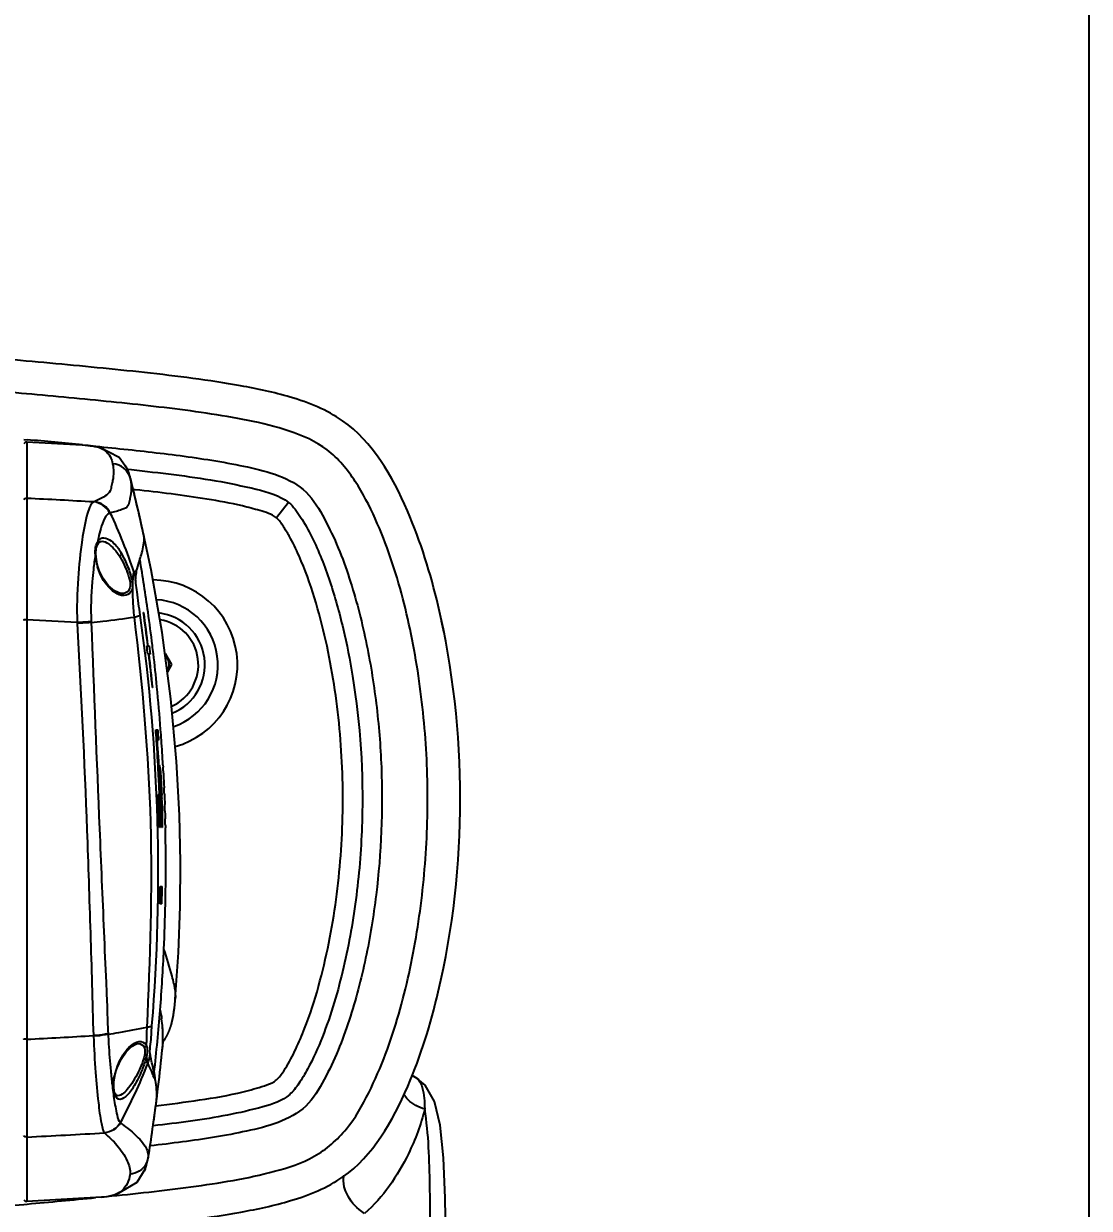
# Model space of a CAD drawing. Header units: millimetres. Extents: x 7426 to 8737, y 124 to 421.
# Drawn here: x 7935.49 to 7943.67, y 305.59 to 314.67 of the extents above; entities that cross this region are included whole.
import ezdxf

# ---------------------------------------------------------------- set-up
doc = ezdxf.new("R2010")
doc.units = ezdxf.units.MM
doc.layers.add('外形图', color=7, linetype='Continuous')
doc.layers.add('尺寸标注', color=7, linetype='Continuous')
doc.styles.add('微软雅黑', font='msyh.ttc')
doc.dimstyles.new('尺寸标注_1_20比例', dxfattribs={"dimtxt": 2.1, "dimasz": 1.7, "dimexe": 0.5, "dimexo": 0.4, "dimgap": 0.5, "dimtad": 1, "dimdec": 1, "dimlfac": 20, "dimdsep": 46, "dimtxsty": '微软雅黑', "dimcen": 0.09, "dimadec": 0, "dimazin": 0, "dimtp": 0.01, "dimtm": 0.01, "dimtfac": 1, "dimtdec": 1, "dimtofl": 0, "dimtmove": 0, "dimatfit": 3, "dimfxl": 1, "dimtolj": 1, "dimarcsym": 0})

# ---------------------------------------------------------------- blocks, each defined once
blk = doc.blocks.new('*D1261')
at = {"layer": 'Defpoints', "color": 0}
for p in [(7943.6678, 318.6849), (7943.6678, 302.5284), (7919.2922, 290.2199)]:
    blk.add_point(p, dxfattribs=at)
at = {"layer": '尺寸标注', "color": 0, "linetype": 'Continuous', "lineweight": -2}
for p, q in [((7919.2922, 290.6199), (7919.2922, 319.1849)), ((7943.6678, 302.9284), (7943.6678, 319.1849)), ((7920.9922, 318.6849), (7941.9678, 318.6849))]:
    blk.add_line(p, q, dxfattribs=at)
at = {"layer": '尺寸标注', "color": 0}
for points in [[(7920.9922, 318.9682), (7920.9922, 318.4016), (7919.2922, 318.6849)], [(7941.9678, 318.4016), (7941.9678, 318.9682), (7943.6678, 318.6849)]]:
    blk.add_solid(points, dxfattribs=at)
at = {"layer": '尺寸标注', "color": 0, "insert": (7931.48, 320.2708), "char_height": 2.1, "attachment_point": 5, "style": '微软雅黑'}
blk.add_mtext('\\A1;\\A1;487.5', dxfattribs=at)
blk = doc.blocks.new('*D1334')
at = {"layer": 'Defpoints', "color": 0}
for p in [(7943.6678, 325.4647), (7943.6678, 299.0744), (7918.3922, 273.0487)]:
    blk.add_point(p, dxfattribs=at)
at = {"layer": '尺寸标注', "color": 0, "lineweight": -2}
for p, q in [((7918.3922, 273.4487), (7918.3922, 325.9647)), ((7943.6678, 299.4744), (7943.6678, 325.9647)), ((7920.0922, 325.4647), (7941.9678, 325.4647))]:
    blk.add_line(p, q, dxfattribs=at)
at = {"layer": '尺寸标注', "color": 0}
for points in [[(7920.0922, 325.748), (7920.0922, 325.1814), (7918.3922, 325.4647)], [(7941.9678, 325.1814), (7941.9678, 325.748), (7943.6678, 325.4647)]]:
    blk.add_solid(points, dxfattribs=at)
at = {"layer": '尺寸标注', "color": 0, "insert": (7931.03, 327.0506), "char_height": 2.1, "attachment_point": 5, "style": '微软雅黑'}
blk.add_mtext('\\A1;505.5', dxfattribs=at)

msp = doc.modelspace()

# ---------------------------------------------------------------- linework, layer by layer
at = {"layer": '外形图', "color": 0, "linetype": 'Continuous'}
for p, q in [((7935.4944, 311.4809), (7935.5206, 311.4785)), ((7935.5189, 311.4595), (7935.5189, 311.0287)), ((7935.988, 311.4339), (7935.5189, 311.4595)), ((7935.9454, 311.4388), (7935.987, 311.4347)), ((7936.289, 311.2557), (7936.2263, 311.3431)), ((7936.2774, 311.2734), (7936.2732, 311.2794)), ((7936.289, 311.2557), (7936.2898, 311.2541)), ((7936.2904, 311.2528), (7936.2969, 311.2521)), ((7936.3098, 311.1975), (7936.2955, 311.241)), ((7936.2956, 311.2406), (7936.2955, 311.241)), ((7936.3026, 311.2201), (7936.2956, 311.2406)), ((7936.2969, 311.2521), (7936.3211, 311.2495)), ((7936.304, 311.2153), (7936.3034, 311.2173)), ((7936.3095, 311.1985), (7936.3098, 311.1975)), ((7936.3813, 310.9071), (7936.3095, 311.1985)), ((7936.3098, 311.1975), (7936.3099, 311.1971)), ((7935.5189, 311.0287), (7935.5182, 310.0976)), ((7936.3395, 311.0965), (7936.3347, 311.097)), ((7936.3502, 311.0953), (7936.3395, 311.0965)), ((7936.0342, 311.0027), (7936.0313, 311.0016)), ((7937.5262, 310.9975), (7937.4328, 310.88)), ((7936.159, 310.9166), (7936.1556, 310.9158)), ((7936.4729, 310.4808), (7936.3813, 310.9071)), ((7936.0512, 310.646), (7936.0627, 310.6782)), ((7936.0792, 310.6962), (7936.093, 310.6996)), ((7936.093, 310.6996), (7936.0931, 310.6996)), ((7936.0442, 310.5966), (7936.0436, 310.5927)), ((7936.0479, 310.6018), (7936.0512, 310.646)), ((7936.0482, 310.592), (7936.0479, 310.6018)), ((7936.0492, 310.5781), (7936.0482, 310.5919)), ((7936.0589, 310.5233), (7936.0492, 310.5781)), ((7936.0639, 310.5054), (7936.0589, 310.5233)), ((7936.0705, 310.4751), (7936.0606, 310.5044)), ((7936.3634, 310.4867), (7936.3637, 310.488)), ((7936.4134, 310.1529), (7936.4154, 310.1529)), ((7935.5182, 310.0976), (7935.5182, 306.8824)), ((7935.9049, 310.0767), (7935.9052, 310.0701)), ((7936.4389, 309.8976), (7936.4468, 309.8976)), ((7936.4488, 309.8976), (7936.4565, 309.8976)), ((7936.4565, 309.8976), (7936.4591, 309.8763)), ((7936.4591, 309.8763), (7936.4616, 309.855)), ((7936.4616, 309.855), (7936.4641, 309.8338)), ((7936.4544, 309.8338), (7936.4465, 309.8338)), ((7936.4641, 309.8338), (7936.4564, 309.8338)), ((7936.5785, 309.8387), (7936.6285, 309.7562)), ((7936.6285, 309.7562), (7936.597, 309.6989)), ((7936.4839, 309.5784), (7936.4819, 309.5784)), ((7936.5076, 309.2546), (7936.5097, 309.2546)), ((7936.5124, 309.2546), (7936.5239, 309.2546)), ((7936.5296, 309.1748), (7936.5199, 309.1748)), ((7936.5277, 309.2014), (7936.5296, 309.1748)), ((7936.5352, 308.9833), (7936.5372, 308.9833)), ((7936.5397, 308.9674), (7936.5352, 308.9674)), ((7936.5396, 308.9682), (7936.5397, 308.9674)), ((7936.5397, 308.9674), (7936.5412, 308.9514)), ((7936.5412, 308.9514), (7936.5426, 308.9354)), ((7936.5628, 308.985), (7936.5637, 308.9691)), ((7936.5343, 308.9035), (7936.5335, 308.9195)), ((7936.5394, 308.9035), (7936.5341, 308.9035)), ((7936.5388, 308.8876), (7936.5349, 308.8876)), ((7936.5394, 308.9035), (7936.5392, 308.8982)), ((7936.5439, 308.9195), (7936.5394, 308.9195)), ((7936.5426, 308.9354), (7936.5439, 308.9195)), ((7936.5444, 308.8769), (7936.5435, 308.8876)), ((7936.5439, 308.9195), (7936.5453, 308.8982)), ((7936.546, 308.8557), (7936.5444, 308.8769)), ((7936.5453, 308.8982), (7936.5467, 308.8769)), ((7936.5467, 308.8769), (7936.548, 308.8557)), ((7936.548, 308.8557), (7936.5495, 308.8291)), ((7936.5662, 308.9213), (7936.567, 308.905)), ((7936.567, 308.905), (7936.5678, 308.889)), ((7936.5678, 308.889), (7936.5693, 308.857)), ((7936.5693, 308.857), (7936.5701, 308.8416)), ((7936.5254, 308.7599), (7936.5275, 308.7599)), ((7936.5397, 308.8397), (7936.5373, 308.8397)), ((7936.5379, 308.7599), (7936.5389, 308.7333)), ((7936.5495, 308.8291), (7936.5508, 308.8025)), ((7936.5504, 308.7759), (7936.5496, 308.7918)), ((7936.5511, 308.7599), (7936.5504, 308.7759)), ((7936.5508, 308.8025), (7936.5522, 308.7759)), ((7936.5524, 308.728), (7936.5511, 308.7599)), ((7936.5522, 308.7759), (7936.5528, 308.7609)), ((7936.5528, 308.7609), (7936.553, 308.7546)), ((7936.5701, 308.8416), (7936.5715, 308.8091)), ((7936.5734, 308.7621), (7936.5747, 308.7293)), ((7936.5296, 308.6589), (7936.5286, 308.6801)), ((7936.5293, 308.7174), (7936.5302, 308.6961)), ((7936.5379, 308.6961), (7936.5373, 308.7174)), ((7936.5389, 308.7333), (7936.5397, 308.7067)), ((7936.5397, 308.7067), (7936.54, 308.6962)), ((7936.54, 308.6962), (7936.5405, 308.6801)), ((7936.5405, 308.6801), (7936.541, 308.6589)), ((7936.5431, 308.6961), (7936.5451, 308.6961)), ((7936.5437, 308.6808), (7936.5431, 308.6961)), ((7936.544, 308.6748), (7936.5437, 308.6808)), ((7936.5449, 308.6535), (7936.544, 308.6748)), ((7936.5451, 308.6961), (7936.5461, 308.6748)), ((7936.5461, 308.6748), (7936.547, 308.6535)), ((7936.5533, 308.6961), (7936.5528, 308.712)), ((7936.5537, 308.6801), (7936.5533, 308.6961)), ((7936.5538, 308.7333), (7936.554, 308.7281)), ((7936.5546, 308.712), (7936.5553, 308.6855)), ((7936.5553, 308.6855), (7936.556, 308.6589)), ((7936.5747, 308.7293), (7936.5758, 308.698)), ((7936.5758, 308.698), (7936.5764, 308.6814)), ((7936.5345, 308.6163), (7936.5314, 308.6163)), ((7936.5322, 308.6003), (7936.5314, 308.6163)), ((7936.5364, 308.6003), (7936.5314, 308.6003)), ((7936.5345, 308.6163), (7936.5358, 308.6057)), ((7936.5358, 308.6057), (7936.5364, 308.6003)), ((7936.5387, 308.6163), (7936.5388, 308.6376)), ((7936.5418, 308.6163), (7936.5387, 308.6163)), ((7936.5388, 308.6376), (7936.5388, 308.6482)), ((7936.541, 308.6589), (7936.5414, 308.6376)), ((7936.5414, 308.6376), (7936.5418, 308.6163)), ((7936.5418, 308.6163), (7936.542, 308.595)), ((7936.542, 308.595), (7936.5421, 308.5737)), ((7936.5458, 308.6323), (7936.5449, 308.6535)), ((7936.5465, 308.6167), (7936.5458, 308.6323)), ((7936.5468, 308.611), (7936.5465, 308.6167)), ((7936.5477, 308.5897), (7936.5468, 308.611)), ((7936.547, 308.6535), (7936.5472, 308.6486)), ((7936.5472, 308.6486), (7936.5479, 308.6323)), ((7936.548, 308.5844), (7936.5477, 308.5897)), ((7936.5479, 308.6323), (7936.5492, 308.611)), ((7936.5486, 308.5684), (7936.548, 308.5844)), ((7936.5516, 308.5844), (7936.5486, 308.5844)), ((7936.5492, 308.611), (7936.5498, 308.6003)), ((7936.5498, 308.6003), (7936.5504, 308.595)), ((7936.5504, 308.595), (7936.551, 308.5897)), ((7936.551, 308.5897), (7936.5516, 308.5844)), ((7936.5536, 308.5844), (7936.5539, 308.5897)), ((7936.5539, 308.5897), (7936.5542, 308.595)), ((7936.5543, 308.6482), (7936.554, 308.6642)), ((7936.5542, 308.595), (7936.5545, 308.5993)), ((7936.5546, 308.6323), (7936.5543, 308.6482)), ((7936.5545, 308.6003), (7936.5546, 308.6216)), ((7936.5545, 308.5993), (7936.5545, 308.6003)), ((7936.5546, 308.6216), (7936.5546, 308.6323)), ((7936.556, 308.6589), (7936.5562, 308.6486)), ((7936.5562, 308.6486), (7936.5566, 308.6323)), ((7936.5566, 308.6323), (7936.5568, 308.6167)), ((7936.5568, 308.6167), (7936.5569, 308.611)), ((7936.5569, 308.611), (7936.5572, 308.5897)), ((7936.5572, 308.5897), (7936.5572, 308.5844)), ((7936.5572, 308.5844), (7936.5574, 308.5684)), ((7936.5779, 308.6336), (7936.5789, 308.6018)), ((7936.5789, 308.6018), (7936.5793, 308.586)), ((7936.5793, 308.586), (7936.5797, 308.5729)), ((7936.5422, 308.5525), (7936.5345, 308.5525)), ((7936.5415, 308.5206), (7936.5367, 308.5206)), ((7936.5401, 308.5046), (7936.5388, 308.5046)), ((7936.5406, 308.5099), (7936.5401, 308.5046)), ((7936.5415, 308.5206), (7936.5406, 308.5099)), ((7936.5418, 308.5312), (7936.5415, 308.5206)), ((7936.5422, 308.5525), (7936.5418, 308.5312)), ((7936.5421, 308.5737), (7936.5422, 308.5525)), ((7936.5574, 308.5684), (7936.5486, 308.5684)), ((7936.5496, 308.5534), (7936.5486, 308.5684)), ((7936.5506, 308.5365), (7936.5496, 308.5534)), ((7936.5515, 308.5206), (7936.5506, 308.5365)), ((7936.5569, 308.5206), (7936.5515, 308.5206)), ((7936.5522, 308.5152), (7936.5515, 308.5206)), ((7936.5535, 308.5046), (7936.5522, 308.5152)), ((7936.5555, 308.5046), (7936.5535, 308.5046)), ((7936.556, 308.5099), (7936.5555, 308.5046)), ((7936.5569, 308.5206), (7936.556, 308.5099)), ((7936.5571, 308.5365), (7936.5569, 308.5206)), ((7936.5572, 308.5525), (7936.5571, 308.5365)), ((7936.5574, 308.5684), (7936.5572, 308.5525)), ((7936.5809, 308.5203), (7936.5813, 308.5044)), ((7936.5418, 308.0525), (7936.5562, 308.0525)), ((7936.5541, 307.9195), (7936.5397, 307.9195)), ((7936.6501, 307.117), (7936.651, 307.1244)), ((7936.651, 307.1244), (7936.6519, 307.1322)), ((7936.6519, 307.1322), (7936.6528, 307.1404)), ((7936.6528, 307.1404), (7936.6537, 307.149)), ((7936.6537, 307.149), (7936.6546, 307.1583)), ((7936.6546, 307.1583), (7936.6556, 307.1682)), ((7936.6556, 307.1682), (7936.6565, 307.1783)), ((7936.6565, 307.1783), (7936.6574, 307.1887)), ((7936.6354, 307.0294), (7936.6366, 307.0349)), ((7936.6366, 307.0349), (7936.6378, 307.0405)), ((7936.6378, 307.0405), (7936.6389, 307.0462)), ((7936.6389, 307.0462), (7936.6401, 307.0521)), ((7936.6401, 307.0521), (7936.6412, 307.0582)), ((7936.6412, 307.0582), (7936.6423, 307.0643)), ((7936.6423, 307.0643), (7936.6434, 307.0705)), ((7936.6434, 307.0705), (7936.6444, 307.0768)), ((7936.6444, 307.0768), (7936.6454, 307.0832)), ((7936.6454, 307.0832), (7936.6464, 307.0897)), ((7936.6464, 307.0897), (7936.6473, 307.0963)), ((7936.6473, 307.0963), (7936.6483, 307.103)), ((7936.6483, 307.103), (7936.6492, 307.1099)), ((7936.6492, 307.1099), (7936.6501, 307.117)), ((7936.608, 306.9405), (7936.609, 306.9426)), ((7936.609, 306.9426), (7936.6099, 306.9449)), ((7936.6099, 306.9449), (7936.6108, 306.9471)), ((7936.6108, 306.9471), (7936.6117, 306.9494)), ((7936.6117, 306.9494), (7936.6126, 306.9517)), ((7936.6126, 306.9517), (7936.6135, 306.9541)), ((7936.6135, 306.9541), (7936.6144, 306.9565)), ((7936.6144, 306.9565), (7936.6153, 306.9589)), ((7936.6153, 306.9589), (7936.6163, 306.9615)), ((7936.6163, 306.9615), (7936.6172, 306.964)), ((7936.6172, 306.964), (7936.6181, 306.9667)), ((7936.6181, 306.9667), (7936.619, 306.9694)), ((7936.619, 306.9694), (7936.62, 306.9723)), ((7936.62, 306.9723), (7936.6209, 306.9752)), ((7936.6209, 306.9752), (7936.6219, 306.9782)), ((7936.6219, 306.9782), (7936.6229, 306.9814)), ((7936.6229, 306.9814), (7936.6239, 306.9847)), ((7936.6239, 306.9847), (7936.6249, 306.9881)), ((7936.6249, 306.9881), (7936.626, 306.9916)), ((7936.626, 306.9916), (7936.627, 306.9954)), ((7936.627, 306.9954), (7936.6281, 306.9993)), ((7936.6297, 307.0055), (7936.6308, 307.0098)), ((7936.6308, 307.0098), (7936.632, 307.0144)), ((7936.632, 307.0144), (7936.6331, 307.0192)), ((7936.6331, 307.0192), (7936.6343, 307.0242)), ((7936.6343, 307.0242), (7936.6354, 307.0294)), ((7935.5182, 306.8824), (7935.5189, 306.1329)), ((7936.0298, 306.9107), (7936.0301, 306.9063)), ((7936.1425, 306.9257), (7936.1429, 306.9214)), ((7936.5636, 306.8589), (7936.5642, 306.8647)), ((7936.5642, 306.8647), (7936.5646, 306.8681)), ((7936.5646, 306.8681), (7936.5649, 306.8706)), ((7936.5649, 306.8706), (7936.5651, 306.8724)), ((7936.5651, 306.8724), (7936.5653, 306.8736)), ((7936.5653, 306.8736), (7936.5654, 306.8745)), ((7936.5654, 306.8745), (7936.5655, 306.8749)), ((7936.5655, 306.8749), (7936.5655, 306.8751)), ((7936.5681, 306.8673), (7936.5711, 306.872)), ((7936.5711, 306.872), (7936.5739, 306.8764)), ((7936.5808, 306.8875), (7936.5826, 306.8905)), ((7936.5826, 306.8905), (7936.5841, 306.893)), ((7936.5841, 306.893), (7936.5855, 306.8955)), ((7936.5855, 306.8955), (7936.5868, 306.8978)), ((7936.5868, 306.8978), (7936.5881, 306.9)), ((7936.5881, 306.9), (7936.5894, 306.9022)), ((7936.5894, 306.9022), (7936.5906, 306.9044)), ((7936.5906, 306.9044), (7936.5918, 306.9066)), ((7936.5918, 306.9066), (7936.5929, 306.9088)), ((7936.5929, 306.9088), (7936.594, 306.9109)), ((7936.594, 306.9109), (7936.5952, 306.913)), ((7936.5952, 306.913), (7936.5962, 306.9151)), ((7936.5962, 306.9151), (7936.5973, 306.9173)), ((7936.5973, 306.9173), (7936.5984, 306.9194)), ((7936.5984, 306.9194), (7936.5994, 306.9215)), ((7936.5994, 306.9215), (7936.6004, 306.9236)), ((7936.6004, 306.9236), (7936.6014, 306.9257)), ((7936.6014, 306.9257), (7936.6024, 306.9277)), ((7936.6024, 306.9277), (7936.6034, 306.9298)), ((7936.6034, 306.9298), (7936.6043, 306.9319)), ((7936.6043, 306.9319), (7936.6053, 306.934)), ((7936.6053, 306.934), (7936.6062, 306.9362)), ((7936.6062, 306.9362), (7936.6071, 306.9383)), ((7936.6071, 306.9383), (7936.608, 306.9405)), ((7936.5578, 306.8016), (7936.5587, 306.8099)), ((7936.5587, 306.8099), (7936.5588, 306.8112)), ((7936.5589, 306.8123), (7936.5605, 306.8305)), ((7936.1969, 306.615), (7936.205, 306.6435)), ((7936.205, 306.6435), (7936.212, 306.6638)), ((7938.5002, 306.5898), (7938.4751, 306.6054)), ((7938.5002, 306.5898), (7938.5016, 306.5891)), ((7936.2131, 306.4496), (7936.2122, 306.4495)), ((7936.4833, 306.1946), (7936.4879, 306.227)), ((7935.5189, 306.1329), (7935.5189, 305.6397)), ((7936.1139, 306.1651), (7936.1145, 306.1645)), ((7936.4311, 305.8997), (7936.4493, 305.973)), ((7936.4494, 305.9733), (7936.4493, 305.973)), ((7936.3659, 305.7868), (7936.4263, 305.8868)), ((7936.4237, 305.8824), (7936.4266, 305.8886)), ((7936.4274, 305.8893), (7936.4263, 305.8868)), ((7936.4266, 305.8886), (7936.4295, 305.8956)), ((7936.4295, 305.8956), (7936.4325, 305.9036)), ((7936.4311, 305.8997), (7936.4325, 305.9036)), ((7936.091, 305.6713), (7935.5189, 305.6397)), ((7935.4946, 305.6169), (7935.5207, 305.6193))]:
    msp.add_line(p, q, dxfattribs=at)
for points in [[(7936.2263, 311.3431), (7936.0673, 311.4236), (7935.9869, 311.434)], [(7936.2871, 311.258), (7936.2844, 311.2627), (7936.2818, 311.2668), (7936.2795, 311.2704), (7936.2774, 311.2734)], [(7936.2957, 311.2405), (7936.2928, 311.2468), (7936.29, 311.2527), (7936.2871, 311.258)], [(7936.0627, 310.6783), (7936.0653, 310.6826), (7936.0792, 310.6962)], [(7936.1031, 310.4158), (7936.0736, 310.4771), (7936.0639, 310.5054)], [(7936.2481, 310.2996), (7936.2367, 310.3006), (7936.1898, 310.3201), (7936.1426, 310.3613), (7936.1031, 310.4158)], [(7936.6574, 307.1887), (7936.6813, 307.5463), (7936.6943, 307.8991), (7936.697, 308.2394), (7936.6894, 308.5997), (7936.6677, 309.0116), (7936.6243, 309.4923), (7936.5572, 309.9997), (7936.4729, 310.4808)], [(7936.5601, 306.9693), (7936.56, 306.9676), (7936.5602, 306.9685)], [(7936.6281, 306.9993), (7936.6286, 307.0013), (7936.6297, 307.0055)], [(7936.5588, 306.8111), (7936.5623, 306.8461), (7936.5636, 306.8589)], [(7936.5638, 306.8608), (7936.5638, 306.8609), (7936.5642, 306.8614), (7936.5645, 306.8619), (7936.5681, 306.8673)], [(7936.5739, 306.8764), (7936.5759, 306.8796), (7936.5776, 306.8822), (7936.5788, 306.8842), (7936.5808, 306.8875)], [(7936.212, 306.6638), (7936.2413, 306.7289), (7936.2797, 306.7867), (7936.3215, 306.8278), (7936.3609, 306.8479), (7936.373, 306.8495)], [(7936.4375, 306.8302), (7936.4332, 306.8248), (7936.4271, 306.8208), (7936.4199, 306.8189)], [(7936.2131, 306.4496), (7936.2026, 306.4532), (7936.1913, 306.4725), (7936.1848, 306.5089), (7936.1863, 306.5575), (7936.1969, 306.615)], [(7938.6458, 306.4041), (7938.575, 306.5309), (7938.5016, 306.5891)], [(7938.7314, 305.3699), (7938.7283, 305.6634), (7938.7151, 305.9744), (7938.6887, 306.2245), (7938.6458, 306.4041)], [(7936.4181, 305.8716), (7936.4182, 305.8716), (7936.4186, 305.8726), (7936.4198, 305.8747), (7936.4215, 305.8781), (7936.4237, 305.8824)], [(7936.0892, 305.6712), (7936.1913, 305.6858), (7936.3659, 305.7868)]]:
    msp.add_lwpolyline(points, dxfattribs=at)
for centre, radius, start, end in [((7935.5176, 311.4345), 0.025, 87.07086, 149.02362), ((7929.6865, 246.7779), 64.9631, 84.471209, 84.847544), ((7936.1679, 311.1452), 0.1499, 14.27261, 86.57447), ((7936.1281, 311.1685), 0.1824, 28.86993, 34.17832), ((7936.1781, 311.2023), 0.123, 31.53976, 34.07817), ((7936.1734, 311.1994), 0.1286, 28.6676, 31.54404), ((7936.1705, 311.1978), 0.1319, 26.02904, 28.66785), ((7936.1398, 311.1752), 0.169, 24.60227, 28.81319), ((7936.1678, 311.1965), 0.1349, 22.43163, 25.24498), ((7936.1429, 311.1766), 0.1656, 22.88317, 24.59384), ((7929.8307, 309.4727), 6.7037, 14.91895, 15.0662), ((7936.0691, 311.1367), 0.2482, 10.55321, 14.09673), ((7924.9391, 308.2911), 11.7357, 12.02255, 14.26132), ((7931.9925, 239.4753), 71.6402, 86.768164, 87.178525), ((7932.5403, 309.2012), 4.0047, 18.33579, 25.36276), ((7936.1424, 310.6438), 0.0957, 147.79318, 152.84584), ((7937.7373, 310.358), 1.7094, 168.23954, 168.63903), ((7936.1116, 310.6752), 0.0524, 120.95675, 126.94235), ((7938.7355, 310.184), 2.7228, 171.3669, 172.49977), ((7936.3638, 310.6118), 0.32, 182.71294, 183.58878), ((7927.418, 308.7381), 9.0207, 11.85325, 12.03939), ((7938.955, 310.1549), 2.9442, 172.49597, 173.57698), ((7936.4491, 310.6226), 0.4061, 190.35784, 193.62691), ((7936.4694, 310.6275), 0.4269, 193.62092, 196.74889), ((7922.6009, 308.213), 13.9831, 7.99404, 9.67042), ((7936.061, 310.3662), 0.2962, 9.30701, 18.6764), ((7936.4842, 309.7531), 0.65, 285.47025, 89.78558), ((7936.4842, 309.7531), 0.5, 288.77521, 86.64087), ((7922.315, 308.1563), 14.2116, 355.28671, 8.00185), ((7922.5336, 308.2072), 14.0156, 6.92714, 7.97983), ((7922.5355, 308.2072), 14.0156, 6.92711, 7.97979), ((7922.5739, 308.2091), 14.0104, 6.93951, 7.99426), ((7936.4842, 309.7531), 0.4, 292.07244, 83.26921), ((7931.9928, 241.1027), 69.0849, 86.753754, 87.074879), ((7938.0415, 310.1739), 2.031, 182.51688, 182.71806), ((7936.4842, 309.7531), 0.35, 294.53856, 80.82321), ((7932.813, 308.8231), 6.0212, 11.22381, 12.11469), ((7922.5262, 308.2073), 14.015, 6.66446, 6.92726), ((7922.5637, 308.2079), 14.0207, 6.67789, 6.9396), ((7922.5337, 308.2072), 14.0154, 5.61451, 6.66432), ((7922.5356, 308.2072), 14.0155, 5.61448, 6.66429), ((7922.5552, 308.2069), 14.0292, 5.62944, 6.67781), ((7936.4842, 309.7531), 0.125, 334.7902, 40.56024), ((7922.5446, 308.2059), 14.0398, 4.29378, 5.62942), ((7922.5318, 308.2073), 14.015, 3.95875, 4.28572), ((7922.5328, 308.2072), 14.0161, 2.25997, 4.28562), ((7922.5364, 308.2073), 14.0151, 3.95868, 4.28567), ((7922.5475, 308.2073), 14.0155, 4.06753, 4.28555), ((7922.5411, 308.2056), 14.0433, 3.96319, 4.29382), ((7922.5316, 308.2073), 14.0152, 2.91298, 3.95874), ((7922.5362, 308.2073), 14.0154, 2.91298, 3.95867), ((7922.5379, 308.2073), 14.0154, 2.91293, 3.95861), ((7922.5404, 308.2055), 14.0441, 3.18155, 3.96319), ((7931.7627, 308.2138), 4.8362, 8.97386, 9.15528), ((7922.5411, 308.2056), 14.0434, 2.92147, 3.11673), ((7922.5317, 308.2073), 14.015, 2.25991, 2.91297), ((7922.5365, 308.2073), 14.015, 2.58636, 2.84764), ((7932.8302, 309.0279), 3.7113, 357.8338, 357.99818), ((7922.9502, 308.6116), 13.5914, 0.9616, 1.16345), ((7931.5303, 308.2264), 5.0566, 7.51349, 7.69591), ((7932.8614, 308.6183), 3.6922, 3.44729, 3.68643), ((7922.5257, 308.1453), 14.0132, 2.18733, 2.51384), ((7922.5311, 308.1303), 14.0105, 2.40161, 2.57579), ((7922.5506, 308.2838), 13.9934, 1.77563, 1.94996), ((7927.432, 308.2954), 9.1313, 3.21667, 3.42089), ((7932.82, 308.6065), 3.7342, 2.84517, 3.09031), ((7922.5436, 308.2057), 14.0408, 2.27118, 2.46294), ((7927.2453, 308.2301), 9.2966, 2.67627, 2.8732), ((7932.8401, 308.6051), 3.6989, 1.16542, 1.40971), ((7927.3257, 308.497), 9.2143, 0.9405, 1.14017), ((7932.8262, 308.5999), 3.7283, 1.72339, 1.96872), ((7930.3288, 308.5078), 6.2291, 2.07484, 2.2707), ((7932.848, 308.5911), 3.7068, 1.1288, 1.37549), ((7932.9947, 308.6037), 3.5615, 1.74372, 2.00159), ((7922.547, 308.2058), 14.0374, 1.74647, 1.94167), ((7922.5645, 308.0539), 13.9781, 2.30597, 2.48056), ((7932.8175, 308.4922), 3.7183, 2.40549, 2.65166), ((7922.7114, 307.9068), 13.8382, 2.67435, 2.8728), ((7930.497, 308.2534), 6.0485, 3.43997, 3.7429), ((7930.6464, 308.135), 5.9029, 3.74502, 4.05552), ((7931.964, 307.909), 4.6134, 7.41826, 7.61817), ((7922.551, 308.2059), 14.0335, 1.28371, 1.49833), ((7922.5639, 308.2062), 14.0206, 359.37021, 1.21889), ((7932.1908, 308.7282), 6.6519, 357.63263, 357.91941), ((7922.5279, 308.2073), 14.0148, 358.8233, 359.36703), ((7922.5419, 308.2073), 14.0152, 358.82333, 359.36705), ((7922.5845, 308.206), 13.9999, 358.82583, 359.36989), ((7922.6056, 308.2055), 13.9789, 357.40751, 358.82606), ((7922.5673, 308.2074), 14.0172, 355.49333, 357.40765), ((7922.5576, 308.2072), 14.0268, 353.53376, 355.49658), ((7935.4652, 306.8891), 1.0979, 4.18771, 7.89144), ((7935.5362, 306.8938), 1.0267, 0.80329, 4.1758), ((7931.9918, 375.2759), 68.4843, 272.951579, 273.380235), ((7922.6066, 308.2073), 14.0218, 351.88091, 354.2904), ((7936.7026, 306.4863), 0.5247, 159.06987, 162.46719), ((7932.7154, 308.1464), 4.003, 331.61089, 338.73453), ((7942.0114, 307.1924), 5.8755, 185.40789, 185.6934), ((7936.6885, 306.4906), 0.5099, 162.44984, 166.67642), ((7938.7584, 306.8059), 2.5994, 187.98863, 188.35186), ((7922.6062, 308.2073), 14.0223, 351.88096, 352.62679), ((7936.2489, 306.2561), 0.0178, 223.91613, 227.52487), ((7931.9915, 376.859), 70.814, 272.855164, 273.33727), ((7922.6041, 308.2076), 14.0244, 350.83263, 351.74735), ((7936.3004, 305.9975), 0.1509, 331.57471, 350.75283), ((7936.2433, 305.9705), 0.2008, 332.88949, 335.5423), ((7936.2618, 305.962), 0.1804, 335.56306, 338.69596), ((7936.3069, 305.9363), 0.1293, 338.67555, 341.7475), ((7936.2667, 305.96), 0.1751, 338.71113, 339.14592), ((7936.2679, 305.9596), 0.1739, 339.14562, 339.85331), ((7936.2739, 305.9575), 0.1675, 341.21242, 346.41406), ((7916.7339, 514.1971), 209.4222, 274.989742, 275.139607), ((7935.5176, 305.6646), 0.025, 210.97638, 272.92914), ((7929.5897, 371.5899), 66.2367, 275.137302, 275.593819)]:
    msp.add_arc(centre, radius, start, end, dxfattribs=at)
for points, knots in [([(7934.9708, 305.3195), (7935.2125, 305.3407), (7935.6972, 305.3833), (7936.4279, 305.4537), (7937.0469, 305.5296), (7937.5592, 305.6379), (7938.0954, 305.8526), (7938.4602, 306.4899), (7938.7598, 307.4708), (7938.8978, 308.7262), (7938.759, 309.9828), (7938.4588, 310.9634), (7938.0916, 311.5994), (7937.5561, 311.812), (7937.0443, 311.9199), (7936.4261, 311.9957), (7935.6964, 312.066), (7935.2122, 312.1085), (7934.9708, 312.1297)], [0, 0, 0, 0, 0.059304, 0.118884, 0.179492, 0.211315, 0.24722, 0.316724, 0.378735, 0.500163, 0.621493, 0.683827, 0.75306, 0.788939, 0.820753, 0.881257, 0.940766, 1, 1, 1, 1]), ([(7936.1289, 305.6768), (7936.3454, 305.6987), (7936.6699, 305.7338), (7937.1008, 305.7976), (7937.4193, 305.8645), (7937.7329, 305.9654), (7937.9848, 306.185), (7938.1462, 306.4691), (7938.3174, 306.865), (7938.4621, 307.3863), (7938.5647, 308.0233), (7938.6033, 308.6666), (7938.5763, 309.3099), (7938.4856, 309.9492), (7938.3521, 310.4732), (7938.1959, 310.8763), (7938.0474, 311.1634), (7937.8381, 311.4214), (7937.5329, 311.5548), (7937.2169, 311.6301), (7936.7876, 311.7012), (7936.2477, 311.7621), (7935.5985, 311.8236), (7935.1655, 311.8617), (7934.9489, 311.8807)], [0, 0, 0, 0, 0.062933, 0.09439, 0.125836, 0.157223, 0.188391, 0.219714, 0.251005, 0.313086, 0.375455, 0.437353, 0.499097, 0.561313, 0.623794, 0.654993, 0.686065, 0.7173, 0.748615, 0.780049, 0.811444, 0.874287, 0.937143, 1, 1, 1, 1]), ([(7935.987, 311.4347), (7936.1511, 311.4186), (7936.4791, 311.3844), (7936.8881, 311.3327), (7937.2127, 311.2715), (7937.4521, 311.2132), (7937.6784, 311.0923), (7937.8042, 310.8722), (7937.9105, 310.6504), (7938.0225, 310.3394), (7938.1257, 309.9416), (7938.2046, 309.4566), (7938.2576, 308.8054), (7938.2305, 308.1491), (7938.1246, 307.5025), (7938.0211, 307.1054), (7937.9091, 306.7954), (7937.8024, 306.5735), (7937.6752, 306.3529), (7937.4462, 306.2343), (7937.2051, 306.1759), (7936.8771, 306.1149), (7936.6291, 306.0839), (7936.4637, 306.0648)], [0, 0, 0, 0, 0.062657, 0.125265, 0.156592, 0.188014, 0.219098, 0.250397, 0.281774, 0.313044, 0.375624, 0.437688, 0.499462, 0.623661, 0.685943, 0.748089, 0.77938, 0.810785, 0.842185, 0.873437, 0.905069, 0.936724, 1, 1, 1, 1]), ([(7935.988, 311.4339), (7936.034, 311.4312), (7936.1259, 311.4161), (7936.1699, 311.3323), (7936.1769, 311.2948)], [0, 0, 0, 0, 0.546756, 1, 1, 1, 1]), ([(7936.1769, 311.2948), (7936.1852, 311.2528), (7936.1859, 311.1943), (7936.1666, 311.1275), (7936.1619, 311.0786), (7936.1071, 311.0356), (7936.0626, 311.0143), (7936.0342, 311.0027)], [0, 0, 0, 0, 0.355164, 0.464335, 0.581428, 0.745366, 1, 1, 1, 1]), ([(7936.279, 311.271), (7936.2765, 311.2748), (7936.2653, 311.2898), (7936.2774, 311.2752), (7936.28, 311.2712)], [0, 0, 0, 0, 0.49293, 1, 1, 1, 1]), ([(7936.2985, 311.2301), (7936.2989, 311.2286), (7936.2991, 311.2254), (7936.2986, 311.2222), (7936.2981, 311.2206)], [0, 0, 0, 0, 0.468764, 1, 1, 1, 1]), ([(7936.3211, 311.2495), (7936.4296, 311.2376), (7936.6451, 311.2123), (7936.9662, 311.1678), (7937.2598, 311.1065), (7937.456, 311.0532), (7937.5262, 310.9975)], [0, 0, 0, 0, 0.26462, 0.526828, 0.782869, 1, 1, 1, 1]), ([(7936.3131, 311.1821), (7936.3172, 311.162), (7936.3205, 311.1173), (7936.3179, 311.0582), (7936.3047, 311.0101), (7936.2988, 310.9619), (7936.2333, 310.937), (7936.1889, 310.9242), (7936.159, 310.9166)], [0, 0, 0, 0, 0.17079, 0.371163, 0.483902, 0.593051, 0.743626, 1, 1, 1, 1]), ([(7937.4328, 310.88), (7937.3967, 310.9087), (7937.3047, 310.9355), (7937.1283, 310.9847), (7936.8996, 311.0246), (7936.6256, 311.0636), (7936.442, 311.0851), (7936.3502, 311.0953)], [0, 0, 0, 0, 0.124831, 0.250043, 0.50006, 0.749968, 1, 1, 1, 1]), ([(7936.0313, 311.0016), (7936.0202, 310.9964), (7936.0007, 310.966), (7935.9682, 310.8702), (7935.9359, 310.6815), (7935.9066, 310.4026), (7935.9007, 310.1901), (7935.9049, 310.0767)], [0, 0, 0, 0, 0.038733, 0.105939, 0.326812, 0.639615, 1, 1, 1, 1]), ([(7937.5262, 310.9975), (7937.5639, 310.9675), (7937.6265, 310.8776), (7937.7378, 310.6782), (7937.8487, 310.3913), (7937.9488, 310.0331), (7938.0687, 309.4222), (7938.1134, 308.733), (7938.0551, 307.9865), (7937.9584, 307.4331), (7937.8281, 306.987), (7937.6976, 306.6937), (7937.6103, 306.5478), (7937.5152, 306.4209), (7937.3099, 306.3554), (7936.9629, 306.2768), (7936.6776, 306.241), (7936.4866, 306.2185)], [0, 0, 0, 0, 0.024816, 0.055064, 0.118002, 0.182132, 0.24639, 0.438097, 0.534908, 0.631289, 0.726631, 0.773417, 0.795726, 0.814451, 0.853345, 0.901027, 1, 1, 1, 1]), ([(7936.1556, 310.9158), (7936.1305, 310.9096), (7936.0908, 310.8263), (7936.0743, 310.7571), (7936.0638, 310.7064)], [0, 0, 0, 0, 0.333483, 1, 1, 1, 1]), ([(7936.5077, 306.3721), (7936.6199, 306.3856), (7936.8436, 306.4155), (7937.124, 306.4619), (7937.3125, 306.5162), (7937.4226, 306.5527), (7937.4967, 306.6437), (7937.5648, 306.7679), (7937.6586, 306.976), (7937.7488, 307.246), (7937.8566, 307.6863), (7937.9356, 308.2468), (7937.9525, 308.9258), (7937.8993, 309.4907), (7937.8158, 309.938), (7937.7297, 310.2689), (7937.6331, 310.5369), (7937.5465, 310.7172), (7937.4866, 310.8131), (7937.4551, 310.8623), (7937.4328, 310.88)], [0, 0, 0, 0, 0.062304, 0.124634, 0.155802, 0.171379, 0.186998, 0.218536, 0.249939, 0.312517, 0.375256, 0.499675, 0.62376, 0.748969, 0.811734, 0.874498, 0.937286, 0.96864, 0.984282, 1, 1, 1, 1]), ([(7936.0614, 310.6948), (7936.063, 310.6923), (7936.0646, 310.6866), (7936.0647, 310.6806), (7936.0638, 310.6778)], [0, 0, 0, 0, 0.49864, 1, 1, 1, 1]), ([(7936.0847, 310.7201), (7936.1166, 310.7392), (7936.196, 310.6867), (7936.2472, 310.6032), (7936.2782, 310.5408), (7936.2919, 310.5068)], [0, 0, 0, 0, 0.354567, 0.650885, 1, 1, 1, 1]), ([(7936.0931, 310.6996), (7936.1297, 310.6996), (7936.2092, 310.629), (7936.2515, 310.5506), (7936.2739, 310.4996)], [0, 0, 0, 0, 0.396791, 1, 1, 1, 1]), ([(7936.3854, 310.5619), (7936.3908, 310.5787), (7936.4101, 310.6344), (7936.4195, 310.6942), (7936.4174, 310.7356)], [0, 0, 0, 0, 0.298284, 1, 1, 1, 1]), ([(7936.0442, 310.5966), (7936.0451, 310.5961), (7936.0467, 310.5948), (7936.0475, 310.5929), (7936.0476, 310.5919)], [0, 0, 0, 0, 0.527066, 1, 1, 1, 1]), ([(7936.0293, 310.4843), (7936.0257, 310.4529), (7936.0129, 310.3202), (7936.008, 310.1864), (7936.0125, 310.0847)], [0, 0, 0, 0, 0.237018, 1, 1, 1, 1]), ([(7936.2919, 310.5068), (7936.3064, 310.4704), (7936.3277, 310.4103), (7936.3355, 310.31), (7936.2589, 310.2723), (7936.2156, 310.2938), (7936.1952, 310.307)], [0, 0, 0, 0, 0.352156, 0.60224, 0.781588, 1, 1, 1, 1]), ([(7936.2739, 310.4996), (7936.2849, 310.4748), (7936.3019, 310.428), (7936.3189, 310.3627), (7936.2963, 310.3075), (7936.263, 310.2996), (7936.2485, 310.2996)], [0, 0, 0, 0, 0.337882, 0.621467, 0.819041, 1, 1, 1, 1]), ([(7936.3534, 310.4141), (7936.354, 310.4212), (7936.3565, 310.4455), (7936.3598, 310.4697), (7936.3634, 310.4867)], [0, 0, 0, 0, 0.292583, 1, 1, 1, 1]), ([(7936.1952, 310.307), (7936.1825, 310.3151), (7936.1276, 310.3598), (7936.0902, 310.4233), (7936.0705, 310.4751)], [0, 0, 0, 0, 0.213718, 1, 1, 1, 1]), ([(7936.3437, 310.119), (7936.3388, 310.1637), (7936.3319, 310.2462), (7936.3303, 310.3438), (7936.3327, 310.4047), (7936.3349, 310.4357), (7936.3373, 310.4507), (7936.3396, 310.4609), (7936.3417, 310.461)], [0, 0, 0, 0, 0.393074, 0.722886, 0.846037, 0.932332, 0.981766, 1, 1, 1, 1]), ([(7936.3883, 310.1346), (7936.38, 310.1936), (7936.3677, 310.2751), (7936.3577, 310.3681), (7936.3524, 310.4024), (7936.3534, 310.4141)], [0, 0, 0, 0, 0.634392, 0.875514, 1, 1, 1, 1]), ([(7936.3437, 310.119), (7936.3547, 310.1216), (7936.3677, 310.1266), (7936.3867, 310.1303), (7936.3883, 310.1346)], [0, 0, 0, 0, 0.70944, 1, 1, 1, 1]), ([(7935.5182, 310.0976), (7935.5124, 310.0976), (7935.5088, 310.0977), (7935.4939, 310.0979), (7935.4982, 310.0983), (7935.4992, 310.0983)], [0, 0, 0, 0, 0.697727, 0.879216, 1, 1, 1, 1]), ([(7936.0125, 310.0847), (7936.005, 310.084), (7935.9692, 310.0807), (7935.9333, 310.0784), (7935.9049, 310.0767)], [0, 0, 0, 0, 0.208995, 1, 1, 1, 1]), ([(7936.0128, 310.0776), (7936.0053, 310.0769), (7935.9695, 310.0738), (7935.9336, 310.0716), (7935.9052, 310.0701)], [0, 0, 0, 0, 0.209063, 1, 1, 1, 1]), ([(7935.9052, 310.0701), (7935.9321, 309.5421), (7935.9741, 308.7513), (7936.001, 307.8285), (7936.0192, 307.3036), (7936.0229, 307.0414), (7936.0298, 306.9107)], [0, 0, 0, 0, 0.501586, 0.751313, 0.875802, 1, 1, 1, 1]), ([(7936.0128, 310.0776), (7936.0427, 310.0807), (7936.1532, 310.0928), (7936.2636, 310.1069), (7936.3437, 310.119)], [0, 0, 0, 0, 0.270644, 1, 1, 1, 1]), ([(7936.0128, 310.0776), (7936.0337, 309.5501), (7936.0633, 308.7602), (7936.1042, 307.84), (7936.1226, 307.3819), (7936.1356, 307.1211), (7936.1372, 306.9906), (7936.1425, 306.9257)], [0, 0, 0, 0, 0.502084, 0.751675, 0.876002, 0.938044, 1, 1, 1, 1]), ([(7936.441, 306.9757), (7936.4661, 307.4978), (7936.5016, 308.5484), (7936.4066, 309.5959), (7936.3437, 310.119)], [0, 0, 0, 0, 0.497981, 1, 1, 1, 1]), ([(7936.6464, 307.308), (7936.6425, 307.3273), (7936.6215, 307.4169), (7936.593, 307.5045), (7936.5701, 307.5731)], [0, 0, 0, 0, 0.214441, 1, 1, 1, 1]), ([(7936.6464, 307.308), (7936.6486, 307.297), (7936.6558, 307.2577), (7936.6598, 307.2173), (7936.6574, 307.1887)], [0, 0, 0, 0, 0.28185, 1, 1, 1, 1]), ([(7936.1427, 306.9214), (7936.1699, 306.9256), (7936.2697, 306.9415), (7936.3691, 306.96), (7936.441, 306.9757)], [0, 0, 0, 0, 0.271639, 1, 1, 1, 1]), ([(7936.4376, 306.8301), (7936.4376, 306.841), (7936.4378, 306.8896), (7936.4394, 306.9381), (7936.441, 306.9757)], [0, 0, 0, 0, 0.224661, 1, 1, 1, 1]), ([(7936.441, 306.9757), (7936.4457, 306.9764), (7936.4579, 306.9787), (7936.4756, 306.9804), (7936.4786, 306.9885)], [0, 0, 0, 0, 0.352653, 1, 1, 1, 1]), ([(7936.4648, 306.772), (7936.4606, 306.7962), (7936.4724, 306.8692), (7936.4746, 306.9409), (7936.4786, 306.9885)], [0, 0, 0, 0, 0.339941, 1, 1, 1, 1]), ([(7936.1425, 306.9257), (7936.1349, 306.9238), (7936.0978, 306.916), (7936.0599, 306.9124), (7936.0298, 306.9107)], [0, 0, 0, 0, 0.205553, 1, 1, 1, 1]), ([(7936.1427, 306.9214), (7936.1352, 306.9194), (7936.0981, 306.9115), (7936.0601, 306.9079), (7936.0301, 306.9063)], [0, 0, 0, 0, 0.205734, 1, 1, 1, 1]), ([(7936.0301, 306.9063), (7936.0335, 306.8134), (7936.0432, 306.6429), (7936.0641, 306.4201), (7936.0817, 306.2722), (7936.0996, 306.1964), (7936.1077, 306.1714), (7936.1139, 306.1651)], [0, 0, 0, 0, 0.372758, 0.683558, 0.899368, 0.964576, 1, 1, 1, 1]), ([(7936.1427, 306.9214), (7936.1437, 306.8967), (7936.1482, 306.8023), (7936.1554, 306.7081), (7936.162, 306.6386)], [0, 0, 0, 0, 0.261928, 1, 1, 1, 1]), ([(7936.3302, 306.8428), (7936.3488, 306.8559), (7936.3904, 306.8798), (7936.4317, 306.8477), (7936.4376, 306.8301)], [0, 0, 0, 0, 0.550306, 1, 1, 1, 1]), ([(7936.2126, 306.6737), (7936.2197, 306.6923), (7936.248, 306.7551), (7936.29, 306.8145), (7936.3302, 306.8428)], [0, 0, 0, 0, 0.288333, 1, 1, 1, 1]), ([(7936.4386, 306.7632), (7936.4369, 306.7535), (7936.4274, 306.7122), (7936.4128, 306.6722), (7936.4003, 306.6421)], [0, 0, 0, 0, 0.230955, 1, 1, 1, 1]), ([(7936.4199, 306.8189), (7936.4213, 306.8149), (7936.4261, 306.7952), (7936.4237, 306.7746), (7936.4206, 306.759)], [0, 0, 0, 0, 0.210952, 1, 1, 1, 1]), ([(7936.4386, 306.7632), (7936.4368, 306.7612), (7936.4304, 306.7589), (7936.4241, 306.7586), (7936.4206, 306.759)], [0, 0, 0, 0, 0.438397, 1, 1, 1, 1]), ([(7936.4376, 306.8301), (7936.4391, 306.8256), (7936.4443, 306.8036), (7936.4417, 306.7806), (7936.4386, 306.7631)], [0, 0, 0, 0, 0.209277, 1, 1, 1, 1]), ([(7936.4458, 306.6945), (7936.441, 306.6989), (7936.4424, 306.7257), (7936.4392, 306.7467), (7936.4386, 306.7632)], [0, 0, 0, 0, 0.283887, 1, 1, 1, 1]), ([(7936.4458, 306.6946), (7936.448, 306.7001), (7936.4572, 306.7251), (7936.4626, 306.7514), (7936.4648, 306.772)], [0, 0, 0, 0, 0.222157, 1, 1, 1, 1]), ([(7936.4953, 306.6275), (7936.4926, 306.6379), (7936.4813, 306.6859), (7936.4715, 306.7341), (7936.4648, 306.772)], [0, 0, 0, 0, 0.217949, 1, 1, 1, 1]), ([(7936.5007, 306.5847), (7936.494, 306.5875), (7936.4867, 306.608), (7936.4747, 306.6451), (7936.4578, 306.6757), (7936.4458, 306.6945)], [0, 0, 0, 0, 0.177172, 0.456054, 1, 1, 1, 1]), ([(7936.1648, 306.6095), (7936.1663, 306.5946), (7936.172, 306.5395), (7936.1786, 306.4846), (7936.1842, 306.4446)], [0, 0, 0, 0, 0.270986, 1, 1, 1, 1]), ([(7936.185, 306.4729), (7936.183, 306.4821), (7936.1776, 306.5273), (7936.1841, 306.5731), (7936.1923, 306.6081)], [0, 0, 0, 0, 0.208194, 1, 1, 1, 1]), ([(7936.4003, 306.6421), (7936.3836, 306.6016), (7936.3466, 306.5309), (7936.2965, 306.4525), (7936.2162, 306.4039), (7936.1894, 306.4529), (7936.185, 306.4729)], [0, 0, 0, 0, 0.368431, 0.656068, 0.827362, 1, 1, 1, 1]), ([(7936.3823, 306.6495), (7936.3596, 306.5998), (7936.3182, 306.5267), (7936.2475, 306.4503), (7936.2131, 306.4496)], [0, 0, 0, 0, 0.613519, 1, 1, 1, 1]), ([(7936.4953, 306.6275), (7936.4964, 306.616), (7936.4978, 306.6017), (7936.5001, 306.5875), (7936.5007, 306.5847)], [0, 0, 0, 0, 0.805174, 1, 1, 1, 1]), ([(7936.5125, 306.4078), (7936.5141, 306.4199), (7936.5181, 306.4791), (7936.5108, 306.5387), (7936.5007, 306.5847)], [0, 0, 0, 0, 0.205194, 1, 1, 1, 1]), ([(7938.5016, 306.5891), (7938.5282, 306.575), (7938.5663, 306.4864), (7938.5694, 306.4037), (7938.5704, 306.3483)], [0, 0, 0, 0, 0.352191, 1, 1, 1, 1]), ([(7936.1865, 306.4283), (7936.1928, 306.3853), (7936.2061, 306.3268), (7936.2193, 306.2557), (7936.2361, 306.2438)], [0, 0, 0, 0, 0.679089, 1, 1, 1, 1]), ([(7938.5704, 306.3483), (7938.5231, 306.3588), (7938.4608, 306.3927), (7938.4195, 306.4445), (7938.4101, 306.4592)], [0, 0, 0, 0, 0.734636, 1, 1, 1, 1]), ([(7938.5704, 306.3483), (7938.5426, 306.2298), (7938.4318, 305.9375), (7938.2521, 305.6707), (7938.1087, 305.5466)], [0, 0, 0, 0, 0.390922, 1, 1, 1, 1]), ([(7938.6126, 305.4738), (7938.6126, 305.5689), (7938.6092, 305.8605), (7938.6013, 306.1539), (7938.5704, 306.3483)], [0, 0, 0, 0, 0.325708, 1, 1, 1, 1]), ([(7936.237, 306.2431), (7936.2521, 306.2262), (7936.2899, 306.2043), (7936.3547, 306.146), (7936.4243, 306.0805), (7936.4527, 306.0039), (7936.4494, 305.9733)], [0, 0, 0, 0, 0.192674, 0.36252, 0.738779, 1, 1, 1, 1]), ([(7936.1145, 306.1645), (7936.1291, 306.1465), (7936.1651, 306.1201), (7936.2277, 306.0511), (7936.288, 305.9663), (7936.3144, 305.882), (7936.3107, 305.8476)], [0, 0, 0, 0, 0.182057, 0.345282, 0.728905, 1, 1, 1, 1]), ([(7936.4263, 305.8868), (7936.4238, 305.8807), (7936.4125, 305.8605), (7936.4204, 305.8758), (7936.422, 305.879)], [0, 0, 0, 0, 0.647054, 1, 1, 1, 1]), ([(7936.3107, 305.8476), (7936.3033, 305.8012), (7936.2585, 305.6953), (7936.1456, 305.6746), (7936.091, 305.6713)], [0, 0, 0, 0, 0.462272, 1, 1, 1, 1]), ([(7937.9638, 305.7201), (7937.9598, 305.7306), (7937.9477, 305.7692), (7937.9449, 305.8114), (7937.9513, 305.8399)], [0, 0, 0, 0, 0.279112, 1, 1, 1, 1]), ([(7938.1087, 305.5466), (7938.0941, 305.5557), (7938.0329, 305.6007), (7937.9847, 305.6651), (7937.9638, 305.7201)], [0, 0, 0, 0, 0.225419, 1, 1, 1, 1])]:
    msp.add_open_spline(points, degree=3, knots=knots, dxfattribs=at)
for points in [[(7935.5189, 311.0287), (7935.5103, 311.0291), (7935.4962, 311.0252), (7935.4962, 311.0166)], [(7936.1556, 310.9158), (7936.1341, 310.9613), (7936.0815, 310.998), (7936.0313, 311.0016)], [(7936.159, 310.9166), (7936.1374, 310.9624), (7936.0846, 310.9992), (7936.0342, 311.0027)], [(7936.0441, 310.6387), (7936.0456, 310.6555), (7936.0495, 310.6725), (7936.0572, 310.6874)], [(7936.0614, 310.6948), (7936.0661, 310.7032), (7936.0724, 310.7112), (7936.0801, 310.7171)], [(7936.0442, 310.5966), (7936.0431, 310.6106), (7936.0428, 310.6248), (7936.0441, 310.6387)], [(7936.0496, 310.5496), (7936.0471, 310.5635), (7936.0453, 310.5776), (7936.0444, 310.5917)], [(7936.3417, 310.461), (7936.3522, 310.4658), (7936.3594, 310.4772), (7936.3637, 310.4881)], [(7936.3636, 310.488), (7936.3712, 310.5126), (7936.3775, 310.5375), (7936.3854, 310.5619)], [(7936.5412, 307.1058), (7936.5458, 307.084), (7936.5496, 307.0619), (7936.5527, 307.0398)], [(7935.5182, 306.8824), (7935.511, 306.8823), (7935.4901, 306.8821), (7935.4967, 306.8849)], [(7936.5605, 306.8305), (7936.5625, 306.8563), (7936.5631, 306.8823), (7936.5628, 306.9082)], [(7936.3736, 306.8496), (7936.3921, 306.8496), (7936.4134, 306.8363), (7936.4199, 306.8189)], [(7936.4206, 306.759), (7936.413, 306.7211), (7936.3984, 306.6847), (7936.3823, 306.6495)], [(7936.2361, 306.2438), (7936.213, 306.2012), (7936.1622, 306.1683), (7936.1139, 306.1651)], [(7936.237, 306.2431), (7936.2139, 306.2005), (7936.1629, 306.1677), (7936.1145, 306.1645)], [(7935.5189, 306.1329), (7935.5103, 306.1324), (7935.4962, 306.1364), (7935.4962, 306.1449)], [(7936.4331, 305.9257), (7936.4101, 305.8832), (7936.359, 305.8507), (7936.3107, 305.8476)]]:
    msp.add_open_spline(points, degree=3, dxfattribs=at)

# ---------------------------------------------------------------- dimensions: what is measured, and where the dimension line sits
at = {"layer": '尺寸标注'}
dim = msp.add_linear_dim(base=(7943.6678, 325.4647), p1=(7918.3922, 273.0487), p2=(7943.6678, 299.0744), dimstyle='尺寸标注_1_20比例', dxfattribs=at)
dim.commit()
dim.dimension.update_dxf_attribs({"geometry": '*D1334', "text_midpoint": (7931.03, 327.0506)})
at = {"layer": '尺寸标注', "color": 0, "linetype": 'Continuous'}
dim = msp.add_linear_dim(base=(7943.6678, 318.6849), p1=(7919.2922, 290.2199), p2=(7943.6678, 302.5284), text='\\A1;487.5', dimstyle='尺寸标注_1_20比例', override={"dimtxsty": '微软雅黑'}, dxfattribs=at)
dim.commit()
dim.dimension.update_dxf_attribs({"geometry": '*D1261', "text_midpoint": (7931.48, 320.2708)})

doc.saveas('drawing.dxf')
